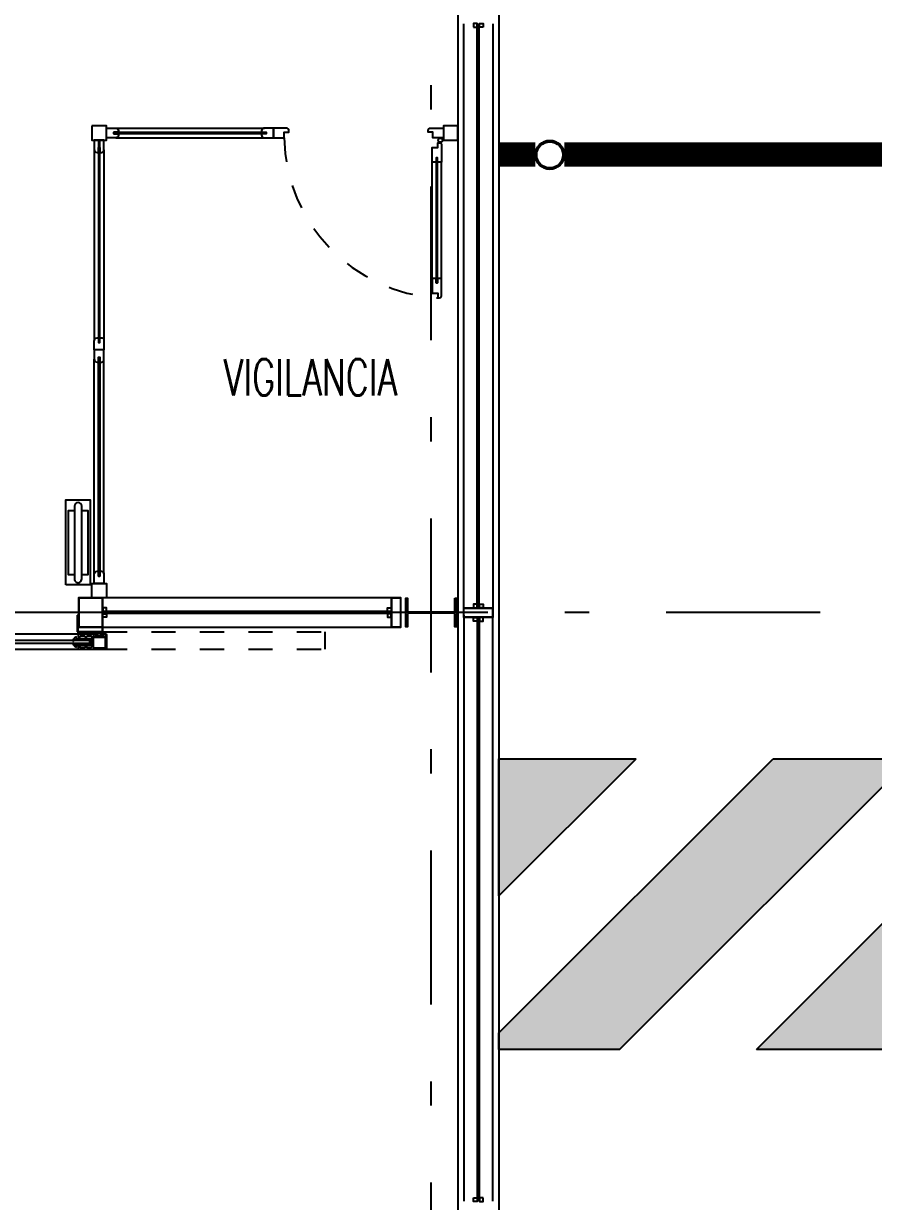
# Model space of a CAD drawing. Header units: millimetres. Extents: x -579 to 213, y -67 to 509.
# Drawn here: x -1.681 to 1.824, y 2.47 to 7.33 of the extents above; entities that cross this region are included whole.
import ezdxf
from ezdxf.enums import TextEntityAlignment as Align
from ezdxf.xclip import XClip

# ---------------------------------------------------------------- set-up
doc = ezdxf.new("R2010")
doc.units = ezdxf.units.MM
doc.header["$LTSCALE"] = 0.1
for name, pattern in [('X REF - ANELO INST bind$0$X REF - ANELO EXT$0$DASHED', [0.75, 0.5, -0.25]), ('X REF - ANELO INST bind$0$X REF - ANELO$0$DASHDOT2', [12.7, 6.35, -3.175, 0, -3.175]), ('X REF - ANELO INST bind$0$X REF - ANELO$0$DASHED2', [0.375, 0.25, -0.125])]:
    doc.linetypes.add(name, pattern=pattern)
for name, color, linetype in [('X REF - ANELO INST bind$0$X REF - ANELO EXT$0$MET-COLUMNA METALICA', 7, 'Continuous'), ('X REF - ANELO INST bind$0$X REF - ANELO EXT$0$P-PINT VIAL AMARILLA', 9, 'Continuous'), ('X REF - ANELO INST bind$0$X REF - ANELO EXT$0$PROY-MEDIASOMBRA', 8, 'X REF - ANELO INST bind$0$X REF - ANELO EXT$0$DASHED'), ('X REF - ANELO INST bind$0$X REF - ANELO$0$A-VISTAS', 8, 'Continuous'), ('X REF - ANELO INST bind$0$X REF - ANELO$0$C-ALUMINIO', 8, 'Continuous'), ('X REF - ANELO INST bind$0$X REF - ANELO$0$C-METALICA', 8, 'Continuous'), ('X REF - ANELO INST bind$0$X REF - ANELO$0$E-ANTENAS', 8, 'Continuous'), ('X REF - ANELO INST bind$0$X REF - ANELO$0$MET-COLUMNA METALICA', 7, 'Continuous'), ('X REF - ANELO INST bind$0$X REF - ANELO$0$MET-EJE CABRIADAS', 8, 'X REF - ANELO INST bind$0$X REF - ANELO$0$DASHDOT2'), ('X REF - ANELO INST bind$0$X REF - ANELO$0$R-NOMBRE LOCAL', 7, 'Continuous')]:
    doc.layers.add(name, color=color, linetype=linetype)
doc.styles.add('X REF - ANELO INST bind$0$X REF - ANELO$0$VAUX', font='romans.shx', dxfattribs={"width": 0.85})

# ---------------------------------------------------------------- blocks, each defined once
blk = doc.blocks.new('X REF - ANELO INST bind$0$X REF - ANELO$0$COL MET 20')
at = {"layer": 'X REF - ANELO INST bind$0$X REF - ANELO$0$MET-COLUMNA METALICA'}
blk.add_hatch(color=256, dxfattribs=at).paths.add_polyline_path([(-0.0971, -0.0036, -0.414214), (-0.0935, 0), (0.0935, 0, -0.414214), (0.0971, -0.0036), (0.0971, -0.0568), (0.1045, -0.0568), (0.1045, 0.0615), (0.0971, 0.0615), (0.0971, 0.0083, -0.414214), (0.0935, 0.0047), (-0.0935, 0.0047, -0.414214), (-0.0971, 0.0083), (-0.0971, 0.0615), (-0.1045, 0.0615), (-0.1045, -0.0568), (-0.0971, -0.0568)])
blk.add_lwpolyline([(-0.0971, -0.0568), (-0.1045, -0.0568), (-0.1045, 0.0615), (-0.0971, 0.0615), (-0.0971, 0.0083, 0.414214), (-0.0935, 0.0047), (0.0935, 0.0047, 0.414214), (0.0971, 0.0083), (0.0971, 0.0615), (0.1045, 0.0615), (0.1045, -0.0568), (0.0971, -0.0568), (0.0971, -0.0036, 0.414214), (0.0935, 0), (-0.0935, 0, 0.414214), (-0.0971, -0.0036)], format="xyb", close=True, dxfattribs=at)
blk = doc.blocks.new('X REF - ANELO INST bind$0$X REF - ANELO$0$Puerta Automatica')
at = {"layer": 'X REF - ANELO INST bind$0$X REF - ANELO$0$C-ALUMINIO', "color": 8, "linetype": 'X REF - ANELO INST bind$0$X REF - ANELO$0$DASHED2'}
for p, q in [((-1, 0.12, 0.0004), (-1.9162, 0.12, 0.0004)), ((-1.9162, 0.049, 0.0004), (-1.9162, 0.12, 0.0004)), ((-1, 0.049, 0.0004), (-1.9162, 0.049, 0.0004))]:
    blk.add_line(p, q, dxfattribs=at)
at = {"layer": 'X REF - ANELO INST bind$0$X REF - ANELO$0$C-ALUMINIO'}
for p, q in [((-1.0165, 0.1083, 0.0004), (-1.0145, 0.1103, 0.0004)), ((-1.0165, 0.051, 0.0004), (-1.0165, 0.1083, 0.0004)), ((-1.0145, 0.1103, 0.0004), (-0.9963, 0.1103, 0.0004)), ((-1.0105, 0.1033, 0.0004), (-1.0095, 0.1043, 0.0004)), ((-1.0105, 0.056, 0.0004), (-1.0105, 0.1033, 0.0004)), ((-1.0095, 0.1043, 0.0004), (-1.0093, 0.1043, 0.0004)), ((-1.0093, 0.1043, 0.0004), (-1.0083, 0.1033, 0.0004)), ((-1.0083, 0.1033, 0.0004), (-1.0083, 0.0993, 0.0004)), ((-0.9853, 0.1058, 0.0004), (-1.0056, 0.1143, 0.0004)), ((-1.0056, 0.1143, 0.0004), (-0.966, 0.1143, 0.0004)), ((-1.0006, 0.1058, 0.0004), (-0.97, 0.1058, 0.0004)), ((-1.0006, 0.1028, 0.0004), (-1.0006, 0.1058, 0.0004)), ((-0.97, 0.1028, 0.0004), (-1.0006, 0.1028, 0.0004)), ((-0.9963, 0.1063, 0.0004), (-1.0003, 0.1063, 0.0004)), ((-1.0003, 0.1023, 0.0004), (-0.9873, 0.1023, 0.0004)), ((-0.9873, 0.1023, 0.0004), (-0.9853, 0.1003, 0.0004)), ((-0.966, 0.1143, 0.0004), (-0.9853, 0.1058, 0.0004)), ((-0.9853, 0.1003, 0.0004), (-0.9833, 0.1023, 0.0004)), ((-0.9833, 0.1023, 0.0004), (-0.9703, 0.1023, 0.0004)), ((-0.9743, 0.1103, 0.0004), (-0.9, 0.1103, 0.0004)), ((-0.9703, 0.1063, 0.0004), (-0.9743, 0.1063, 0.0004)), ((-0.97, 0.1058, 0.0004), (-0.97, 0.1028, 0.0004)), ((-0.9623, 0.1033, 0.0004), (-0.9613, 0.1043, 0.0004)), ((-0.9623, 0.0993, 0.0004), (-0.9623, 0.1033, 0.0004)), ((-0.9613, 0.1043, 0.0004), (-0.961, 0.1043, 0.0004)), ((-0.961, 0.1043, 0.0004), (-0.96, 0.1033, 0.0004)), ((-0.96, 0.1033, 0.0004), (-0.96, 0.056, 0.0004)), ((-0.952, 0.1043, 0.0004), (-0.954, 0.1023, 0.0004)), ((-0.954, 0.1023, 0.0004), (-0.954, 0.057, 0.0004)), ((-0.934, 0.1043, 0.0004), (-0.952, 0.1043, 0.0004)), ((-0.934, 0.0983, 0.0004), (-0.934, 0.1043, 0.0004)), ((-0.93, 0.0983, 0.0004), (-0.934, 0.0983, 0.0004)), ((-0.906, 0.1043, 0.0004), (-0.926, 0.1043, 0.0004)), ((-0.906, 0.0983, 0.0004), (-0.906, 0.1043, 0.0004)), ((-0.9031, 0.0983, 0.0004), (-0.906, 0.0983, 0.0004)), ((-0.9, 0.1103, 0.0004), (-0.898, 0.1083, 0.0004)), ((-0.898, 0.1083, 0.0004), (-0.898, 0.1033, 0.0004)), ((-0.8862, 0.098, 0.0004), (-0.8913, 0.1013, 0.0004)), ((-0.8913, 0.1013, 0.0004), (-0.8902, 0.0994, 0.0004)), ((-0.8902, 0.0994, 0.0004), (-0.8894, 0.0971, 0.0004)), ((-0.8803, 0.0918, 0.0004), (-0.8862, 0.098, 0.0004)), ((-1.0145, 0.049, 0.0004), (-1.0165, 0.051, 0.0004)), ((-0.9, 0.049, 0.0004), (-1.0145, 0.049, 0.0004)), ((-1.0095, 0.055, 0.0004), (-1.0105, 0.056, 0.0004)), ((-0.961, 0.055, 0.0004), (-1.0095, 0.055, 0.0004)), ((-1.0053, 0.0963, 0.0004), (-0.9653, 0.0963, 0.0004)), ((-0.96, 0.056, 0.0004), (-0.961, 0.055, 0.0004)), ((-0.954, 0.057, 0.0004), (-0.952, 0.055, 0.0004)), ((-0.9524, 0.0929, 0.0004), (-0.9527, 0.0929, 0.0004)), ((-0.9527, 0.0929, 0.0004), (-0.9527, 0.0637, 0.0004)), ((-0.9527, 0.0637, 0.0004), (-0.9524, 0.0637, 0.0004)), ((-0.8927, 0.0929, 0.0004), (-0.9524, 0.0929, 0.0004)), ((-0.9524, 0.0637, 0.0004), (-0.8927, 0.0637, 0.0004)), ((-0.952, 0.055, 0.0004), (-0.934, 0.055, 0.0004)), ((-0.9479, 0.0685, 0.0004), (-0.9479, 0.0881, 0.0004)), ((-0.9479, 0.0881, 0.0004), (-0.9283, 0.0881, 0.0004)), ((-0.9283, 0.0685, 0.0004), (-0.9479, 0.0685, 0.0004)), ((-0.9444, 0.0852, 0.0004), (-0.9444, 0.072, 0.0004)), ((-0.9444, 0.0852, 0.0008), (-0.169, 0.0852, 0.0004)), ((-0.9444, 0.072, 0.0008), (-0.1527, 0.072, 0.0004)), ((-0.934, 0.055, 0.0004), (-0.934, 0.061, 0.0004)), ((-0.934, 0.061, 0.0004), (-0.93, 0.061, 0.0004)), ((-0.9285, 0.0866, 0.0004), (-0.9297, 0.084, 0.0004)), ((-0.9297, 0.084, 0.0004), (-0.9288, 0.0838, 0.0004)), ((-0.9288, 0.0728, 0.0004), (-0.9297, 0.0726, 0.0004)), ((-0.9297, 0.0726, 0.0004), (-0.9285, 0.0699, 0.0004)), ((-0.9288, 0.0838, 0.0004), (-0.9275, 0.0853, 0.0004)), ((-0.9275, 0.0712, 0.0004), (-0.9288, 0.0728, 0.0004)), ((-0.9283, 0.0881, 0.0004), (-0.9285, 0.0866, 0.0004)), ((-0.9285, 0.0699, 0.0004), (-0.9283, 0.0685, 0.0004)), ((-0.9275, 0.0853, 0.0004), (-0.9251, 0.0881, 0.0004)), ((-0.9251, 0.0685, 0.0004), (-0.9275, 0.0712, 0.0004)), ((-0.926, 0.055, 0.0004), (-0.906, 0.055, 0.0004)), ((-0.9251, 0.0881, 0.0004), (-0.9045, 0.0881, 0.0004)), ((-0.9045, 0.0685, 0.0004), (-0.9251, 0.0685, 0.0004)), ((-0.906, 0.061, 0.0004), (-0.9031, 0.061, 0.0004)), ((-0.906, 0.055, 0.0004), (-0.906, 0.061, 0.0004)), ((-0.9047, 0.0866, 0.0004), (-0.9059, 0.084, 0.0004)), ((-0.9059, 0.084, 0.0004), (-0.905, 0.0838, 0.0004)), ((-0.905, 0.0728, 0.0004), (-0.9059, 0.0726, 0.0004)), ((-0.9059, 0.0726, 0.0004), (-0.9047, 0.0699, 0.0004)), ((-0.905, 0.0838, 0.0004), (-0.9037, 0.0853, 0.0004)), ((-0.9037, 0.0712, 0.0004), (-0.905, 0.0728, 0.0004)), ((-0.9045, 0.0881, 0.0004), (-0.9047, 0.0866, 0.0004)), ((-0.9047, 0.0699, 0.0004), (-0.9045, 0.0685, 0.0004)), ((-0.9037, 0.0853, 0.0004), (-0.9013, 0.0881, 0.0004)), ((-0.9013, 0.0685, 0.0004), (-0.9037, 0.0712, 0.0004)), ((-0.9013, 0.0881, 0.0004), (-0.8895, 0.0881, 0.0004)), ((-0.8895, 0.0685, 0.0004), (-0.9013, 0.0685, 0.0004)), ((-0.898, 0.051, 0.0004), (-0.9, 0.049, 0.0004)), ((-0.898, 0.056, 0.0004), (-0.898, 0.051, 0.0004)), ((-0.889, 0.0949, 0.0004), (-0.8927, 0.0929, 0.0004)), ((-0.8927, 0.0637, 0.0004), (-0.889, 0.0617, 0.0004)), ((-0.8913, 0.0553, 0.0004), (-0.8862, 0.0586, 0.0004)), ((-0.8902, 0.0572, 0.0004), (-0.8913, 0.0553, 0.0004)), ((-0.8894, 0.0595, 0.0004), (-0.8902, 0.0572, 0.0004)), ((-0.8895, 0.0881, 0.0004), (-0.8868, 0.0871, 0.0004)), ((-0.8868, 0.0695, 0.0004), (-0.8895, 0.0685, 0.0004)), ((-0.8894, 0.0971, 0.0004), (-0.889, 0.0949, 0.0004)), ((-0.889, 0.0617, 0.0004), (-0.8894, 0.0595, 0.0004)), ((-0.8868, 0.0871, 0.0004), (-0.8797, 0.084, 0.0004)), ((-0.8797, 0.0726, 0.0004), (-0.8868, 0.0695, 0.0004)), ((-0.8862, 0.0586, 0.0004), (-0.8803, 0.0648, 0.0004)), ((-0.8771, 0.0857, 0.0004), (-0.8803, 0.0918, 0.0004)), ((-0.8803, 0.0648, 0.0004), (-0.8771, 0.0709, 0.0004)), ((-0.8797, 0.084, 0.0004), (-0.8751, 0.0803, 0.0004)), ((-0.8751, 0.0763, 0.0004), (-0.8797, 0.0726, 0.0004)), ((-0.8751, 0.0803, 0.0004), (-0.8771, 0.0857, 0.0004)), ((-0.8771, 0.0709, 0.0004), (-0.8751, 0.0763, 0.0004))]:
    blk.add_line(p, q, dxfattribs=at)
at = {"layer": 'X REF - ANELO INST bind$0$X REF - ANELO$0$C-ALUMINIO', "color": 8}
for p, q in [((-0.9, 0.1103, 0.0008), (-0.0954, 0.1103, 0.0004)), ((-0.0954, 0.049, 0.0004), (-0.9, 0.049, 0.0008))]:
    blk.add_line(p, q, dxfattribs=at)
at = {"layer": 'X REF - ANELO INST bind$0$X REF - ANELO$0$C-ALUMINIO'}
for centre, radius, start, end in [((-1.0053, 0.0993, 0.0004), 0.003, 180, 270), ((-1.0003, 0.1043, 0.0004), 0.002, 90, 270), ((-0.9893, 0.116, 0.0004), 0.004, 0, 90), ((-0.9703, 0.1043, 0.0004), 0.002, 270, 90), ((-0.9653, 0.0993, 0.0004), 0.003, 270, 0)]:
    blk.add_arc(centre, radius, start, end, dxfattribs=at)
at = {"layer": 'X REF - ANELO INST bind$0$X REF - ANELO$0$C-ALUMINIO', "extrusion": (0, 0, -1)}
for centre, radius, start, end in [((0.9963, 0.1083, -0.0004), 0.002, 90, 270), ((0.9743, 0.1083, -0.0004), 0.002, 269.9942, 90.0058), ((0.9305, 0.1029, -0.0004), 0.00469, 163.4469, 263.9333), ((0.9031, 0.1033, -0.0004), 0.00508, 180, 270), ((0.93, 0.0567, -0.0004), 0.00433, 89.9072, 202.7136), ((0.9031, 0.056, -0.0004), 0.00508, 89.9971, 179.9971)]:
    blk.add_arc(centre, radius, start, end, dxfattribs=at)
at = {"layer": 'X REF - ANELO INST bind$0$X REF - ANELO$0$C-METALICA'}
for p, q in [((-0.8947, 0.1894, 0.0004), (-0.9, 0.1894, 0.0004)), ((-0.8967, 0.1874, 0.0004), (-0.9, 0.1874, 0.0004)), ((-0.8967, 0.1874, 0.0004), (-0.8967, 0.14, 0.0004)), ((-0.8947, 0.1894, 0.0004), (-0.8947, 0.12, 0.0004)), ((-1, 0.14, 0.0004), (-0.8967, 0.14, 0.0004)), ((-1, 0.12, 0.0004), (-1, 0.14, 0.0004)), ((-0.8947, 0.12, 0.0004), (-1, 0.12, 0.0004)), ((-0.998, 0.138, 0.0004), (-0.8967, 0.138, 0.0004)), ((-0.998, 0.122, 0.0004), (-0.998, 0.138, 0.0004)), ((-0.8967, 0.122, 0.0004), (-0.998, 0.122, 0.0004)), ((-0.8967, 0.138, 0.0004), (-0.8967, 0.122, 0.0004))]:
    blk.add_line(p, q, dxfattribs=at)
at = {"layer": 'X REF - ANELO INST bind$0$X REF - ANELO$0$C-METALICA', "elevation": 0.0004}
for points in [[(-1, 0.26), (-0.9, 0.26), (-0.9, 0.14), (-1, 0.14)], [(-0.999, 0.259), (-0.901, 0.259), (-0.901, 0.141), (-0.999, 0.141)]]:
    blk.add_lwpolyline(points, close=True, dxfattribs=at)
blk = doc.blocks.new('X REF - ANELO INST bind$0$X REF - ANELO$0$Barrera')
at = {"layer": 'X REF - ANELO INST bind$0$X REF - ANELO$0$E-ANTENAS', "linetype": 'Continuous'}
blk.add_lwpolyline([(-0.1756, 0.1008), (0.1756, 0.1008), (0.1756, 0), (-0.1756, 0)], close=True, dxfattribs=at)
at = {"layer": 'X REF - ANELO INST bind$0$X REF - ANELO$0$E-ANTENAS', "linetype": 'Continuous', "elevation": 0.0022}
blk.add_lwpolyline([(-0.1503, 0.0354), (0.1497, 0.0354, 1), (0.1497, 0.0654), (-0.1503, 0.0654, 1.063792), (-0.1503, 0.0354, -1)], format="xyb", dxfattribs=at)
for points in [[(-0.1334, 0.0654), (-0.1334, 0.0904), (0.1315, 0.0904), (0.1315, 0.0654)], [(0.1315, 0.0354), (0.1315, 0.0104), (-0.1334, 0.0104), (-0.1334, 0.0354)]]:
    blk.add_lwpolyline(points, dxfattribs=at)
blk = doc.blocks.new('X REF - ANELO INST bind$0$X REF - ANELO EXT$0$rayado')
at = {"layer": 'X REF - ANELO INST bind$0$X REF - ANELO EXT$0$P-PINT VIAL AMARILLA'}
h = blk.add_hatch(color=256, dxfattribs=at)
h.dxf.hatch_style = 1
h.paths.add_polyline_path([(0.5657, 0), (0, 0), (0, -0.5657)], flags=17)
h.paths.add_polyline_path([(1.6971, 0), (1.1314, 0), (0, -1.1314), (0, -1.2), (0.4971, -1.2)])
h.paths.add_polyline_path([(2.8284, 0), (2.2627, 0), (1.0627, -1.2), (1.6284, -1.2)])
h.paths.add_polyline_path([(3.9598, 0), (3.3941, 0), (2.1941, -1.2), (2.7598, -1.2)])
h.paths.add_polyline_path([(5, -0.0912), (5, 0), (4.5255, 0), (3.3255, -1.2), (3.8912, -1.2)])
h.paths.add_polyline_path([(5, -0.6569), (4.4569, -1.2), (5, -1.2)], flags=17)
for points in [[(0, -0.5657), (0.5657, 0)], [(0, -0.5657), (0, 0), (0.5657, 0)], [(0.4971, -1.2), (1.6971, 0)], [(1.0627, -1.2), (2.2627, 0)], [(1.1314, 0), (1.6971, 0)], [(0, -1.1314), (1.1314, 0)], [(0.4971, -1.2), (0, -1.2), (0, -1.1314)], [(1.6284, -1.2), (1.0627, -1.2)]]:
    blk.add_lwpolyline(points, dxfattribs=at)
blk = doc.blocks.new('X REF - ANELO INST bind$0$X REF - ANELO EXT')
at = {"layer": 'X REF - ANELO INST bind$0$X REF - ANELO EXT$0$MET-COLUMNA METALICA'}
for radius in [0.06, 0.054]:
    blk.add_circle((0.4894, 6.7879), radius, dxfattribs=at)
at = {"layer": 'X REF - ANELO INST bind$0$X REF - ANELO EXT$0$P-PINT VIAL AMARILLA', "const_width": 0.1}
for points in [[(0.2792, 6.7895), (0.4295, 6.7895)], [(0.5494, 6.7895), (5.2792, 6.7895)]]:
    blk.add_lwpolyline(points, dxfattribs=at)
at = {"layer": 'X REF - ANELO INST bind$0$X REF - ANELO EXT$0$PROY-MEDIASOMBRA', "ltscale": 10}
blk.add_lwpolyline([(0.2793, 16.8873), (0.2792, -0.629), (5.2791, -0.629), (5.2792, 16.8873), (0.2793, 16.8873)], dxfattribs=at)
at = {"layer": 'X REF - ANELO INST bind$0$X REF - ANELO EXT$0$P-PINT VIAL AMARILLA'}
blk.add_blockref('X REF - ANELO INST bind$0$X REF - ANELO EXT$0$rayado', (0.2793, 4.2965, 0.0039), dxfattribs=at)
blk = doc.blocks.new('X REF - ANELO INST bind$0$X REF - ANELO$0$N Local')
at = {"layer": 'X REF - ANELO INST bind$0$X REF - ANELO$0$R-NOMBRE LOCAL', "lineweight": 0, "style": 'X REF - ANELO INST bind$0$X REF - ANELO$0$VAUX', "width": 0.85}
for p in [(6337.5718, -934.4549), (6337.5718, -934.7149)]:
    blk.add_attdef('NOMBRE', text='', height=0.1823, dxfattribs=at).set_placement(p, align=Align.CENTER)
blk = doc.blocks.new('X REF - ANELO INST bind$0$X REF - ANELO$0$PA 0.70')
at = {"layer": 'X REF - ANELO INST bind$0$X REF - ANELO$0$C-ALUMINIO', "color": 8}
for p, q in [((-3.7398, 24.28), (-3.2598, 24.28)), ((-3.7398, 24.242), (-3.2598, 24.242))]:
    blk.add_line(p, q, dxfattribs=at)
at = {"layer": 'X REF - ANELO INST bind$0$X REF - ANELO$0$C-ALUMINIO'}
for points in [[(-3.1593, 24.9344), (-3.1593, 24.8913, 0.502809), (-3.1593, 24.8913), (-3.1593, 24.8913), (-3.1593, 24.8913), (-3.1363, 24.8913), (-3.1363, 24.8717), (-3.1297, 24.8717, 0.418366), (-3.1193, 24.8821), (-3.1193, 24.9344), (-3.1593, 24.9344)], [(-3.7998, 24.257), (-3.8198, 24.257), (-3.8198, 24.2498, 0.387306), (-3.8127, 24.242), (-3.7398, 24.242), (-3.7398, 24.258), (-3.7573, 24.258), (-3.7573, 24.264), (-3.7398, 24.264), (-3.7398, 24.28), (-3.7998, 24.28), (-3.7998, 24.257), (-3.8198, 24.257)], [(-3.1998, 24.257), (-3.1798, 24.257), (-3.1798, 24.2498, -0.387306), (-3.1869, 24.242), (-3.2598, 24.242), (-3.2598, 24.258), (-3.2423, 24.258), (-3.2423, 24.264), (-3.2598, 24.264), (-3.2598, 24.28), (-3.1998, 24.28), (-3.1998, 24.257), (-3.1798, 24.257)], [(-3.1593, 24.2344), (-3.1593, 24.2775, -0.502809), (-3.1593, 24.2775), (-3.1593, 24.2775), (-3.1593, 24.2775), (-3.1363, 24.2775), (-3.1363, 24.2972), (-3.1297, 24.2972, -0.418366), (-3.1193, 24.2867), (-3.1193, 24.2344), (-3.1593, 24.2344)]]:
    blk.add_lwpolyline(points, format="xyb", dxfattribs=at)
blk.add_lwpolyline([(-3.7573, 24.264), (-3.7573, 24.258), (-3.2423, 24.258), (-3.2423, 24.264)], close=True, dxfattribs=at)
blk.add_circle((-3.1693, 24.247, 0.0003), 0.00857, dxfattribs=at)
at = {"layer": 'X REF - ANELO INST bind$0$X REF - ANELO$0$C-ALUMINIO', "color": 8, "linetype": 'X REF - ANELO INST bind$0$X REF - ANELO$0$DASHED2'}
blk.add_arc((-3.1453, 24.2157, -0.0003), 0.6758, 91.1884, 176.4998, dxfattribs=at)
blk = doc.blocks.new('X REF - ANELO INST bind$0$X REF - ANELO')
at = {"layer": 'X REF - ANELO INST bind$0$X REF - ANELO$0$A-VISTAS'}
for p, q in [((0.1114, 17.1705, 0.0039), (0.1104, 4.8148)), ((0.2803, 17.1705, 0.0039), (0.2793, -0.0852)), ((0.1104, 4.8148), (0.1104, 0.1486))]:
    blk.add_line(p, q, dxfattribs=at)
at = {"layer": 'X REF - ANELO INST bind$0$X REF - ANELO$0$C-ALUMINIO', "color": 8}
for p, q in [((-1.3018, 6.8984), (-0.6875, 6.8984)), ((-1.3001, 6.8584), (-0.6894, 6.8584)), ((-1.3896, 6.8106), (-1.3896, 6.0213)), ((-1.3496, 6.8087), (-1.3496, 6.0232)), ((-1.3896, 5.0577), (-1.3896, 5.9456)), ((-1.3496, 5.0596), (-1.3496, 5.9437))]:
    blk.add_line(p, q, dxfattribs=at)
at = {"layer": 'X REF - ANELO INST bind$0$X REF - ANELO$0$C-ALUMINIO'}
for points in [[(-1.3996, 6.9084), (-1.3996, 6.8484), (-1.3396, 6.8484), (-1.3396, 6.9084)], [(0.1104, 6.9084), (0.0504, 6.9084), (0.0504, 6.8484), (0.1104, 6.8484)], [(-1.3093, 6.8814), (-0.6799, 6.8814), (-0.6799, 6.8754), (-1.3093, 6.8754)], [(-1.3726, 6.8445), (-1.3726, 6.0137), (-1.3666, 6.0137), (-1.3666, 6.8445)], [(-1.3726, 5.0502), (-1.3726, 5.9531), (-1.3666, 5.9531), (-1.3666, 5.0502)]]:
    blk.add_lwpolyline(points, close=True, dxfattribs=at)
for points in [[(-1.3396, 6.8984), (-1.3018, 6.8984, -0.398972), (-1.2896, 6.8869), (-1.2896, 6.8814), (-1.3093, 6.8814), (-1.3093, 6.8754), (-1.2896, 6.8754), (-1.2896, 6.8688, -0.418366), (-1.3001, 6.8584), (-1.3396, 6.8584), (-1.3396, 6.8984)], [(-0.6496, 6.8984), (-0.6875, 6.8984, 0.398972), (-0.6996, 6.8869), (-0.6996, 6.8814), (-0.6799, 6.8814), (-0.6799, 6.8754), (-0.6996, 6.8754), (-0.6996, 6.8688, 0.418366), (-0.6892, 6.8584), (-0.6496, 6.8584), (-0.6496, 6.8984)], [(-1.3896, 6.8484), (-1.3896, 6.8106, 0.398972), (-1.3781, 6.7984), (-1.3726, 6.7984), (-1.3726, 6.8181), (-1.3666, 6.8181), (-1.3666, 6.7984), (-1.36, 6.7984, 0.418366), (-1.3496, 6.8089), (-1.3496, 6.8484), (-1.3896, 6.8484)], [(-1.3896, 5.9834), (-1.3896, 6.0213, -0.398972), (-1.3781, 6.0334), (-1.3726, 6.0334), (-1.3726, 6.0137), (-1.3666, 6.0137), (-1.3666, 6.0334), (-1.36, 6.0334, -0.418366), (-1.3496, 6.023), (-1.3496, 5.9834), (-1.3896, 5.9834)], [(-1.3896, 5.9834), (-1.3896, 5.9456, 0.398972), (-1.3781, 5.9334), (-1.3726, 5.9334), (-1.3726, 5.9531), (-1.3666, 5.9531), (-1.3666, 5.9334), (-1.36, 5.9334, 0.418366), (-1.3496, 5.9439), (-1.3496, 5.9834), (-1.3896, 5.9834)]]:
    blk.add_lwpolyline(points, format="xyb", dxfattribs=at)
at = {"layer": 'X REF - ANELO INST bind$0$X REF - ANELO$0$C-ALUMINIO', "elevation": -0.0001}
blk.add_lwpolyline([(-1.3896, 5.0198), (-1.3896, 5.0577, -0.398972), (-1.3781, 5.0698), (-1.3726, 5.0698), (-1.3726, 5.0502), (-1.3666, 5.0502), (-1.3666, 5.0698), (-1.36, 5.0698, -0.418366), (-1.3496, 5.0594), (-1.3496, 5.0198), (-1.3896, 5.0198)], format="xyb", dxfattribs=at)
blk.add_lwpolyline([(-1.3996, 4.9598), (-1.3996, 5.0198), (-1.3396, 5.0198), (-1.3396, 4.9598)], close=True, dxfattribs=at)
at = {"layer": 'X REF - ANELO INST bind$0$X REF - ANELO$0$C-METALICA'}
for p, q in [((0.1343, 4.9096), (0.1343, 7.3289)), ((0.1903, 4.9194), (0.1903, 7.3289)), ((0.1983, 4.9194), (0.1983, 7.3289)), ((0.2543, 7.3289), (0.2543, 4.9096)), ((-0.1645, 4.9598, -0.0011), (-1.454, 4.9598)), ((-0.1645, 4.9038, -0.0011), (-1.354, 4.9038)), ((-0.1645, 4.8958, -0.0011), (-1.354, 4.8958)), ((0.1343, 4.8891), (0.1343, 2.4709)), ((0.1903, 4.8794), (0.1903, 2.4709)), ((0.1983, 4.8794), (0.1983, 2.4709)), ((0.2543, 2.4709), (0.2543, 4.8891)), ((-1.454, 4.8398), (-0.1645, 4.8398, -0.0011))]:
    blk.add_line(p, q, dxfattribs=at)
for points in [[(0.1744, 7.3146), (0.1894, 7.3146), (0.1894, 7.3296), (0.1744, 7.3296)], [(0.2142, 7.3146), (0.1992, 7.3146), (0.1992, 7.3296), (0.2142, 7.3296)], [(-0.1645, 4.9598), (-0.1645, 4.8398), (-0.1245, 4.8398), (-0.1245, 4.9598)], [(-0.1635, 4.9588), (-0.1635, 4.8408), (-0.1255, 4.8408), (-0.1255, 4.9588)], [(-1.354, 4.9197), (-1.354, 4.9047), (-1.339, 4.9047), (-1.339, 4.9197)], [(-0.1645, 4.9197), (-0.1645, 4.9047), (-0.1795, 4.9047), (-0.1795, 4.9197)], [(0.2543, 4.8794), (0.1343, 4.8794), (0.1343, 4.9194), (0.2543, 4.9194)], [(0.2533, 4.8804), (0.1353, 4.8804), (0.1353, 4.9184), (0.2533, 4.9184)], [(0.1744, 4.9194), (0.1894, 4.9194), (0.1894, 4.9344), (0.1744, 4.9344)], [(0.2142, 4.9194), (0.1992, 4.9194), (0.1992, 4.9344), (0.2142, 4.9344)], [(-1.354, 4.88), (-1.354, 4.895), (-1.339, 4.895), (-1.339, 4.88)], [(-0.1645, 4.88), (-0.1645, 4.895), (-0.1795, 4.895), (-0.1795, 4.88)], [(0.1744, 4.8794), (0.1894, 4.8794), (0.1894, 4.8644), (0.1744, 4.8644)], [(0.2142, 4.8794), (0.1992, 4.8794), (0.1992, 4.8644), (0.2142, 4.8644)], [(0.1744, 2.4853), (0.1894, 2.4853), (0.1894, 2.4703), (0.1744, 2.4703)], [(0.2142, 2.4853), (0.1992, 2.4853), (0.1992, 2.4703), (0.2142, 2.4703)]]:
    blk.add_lwpolyline(points, close=True, dxfattribs=at)
at = {"layer": 'X REF - ANELO INST bind$0$X REF - ANELO$0$MET-EJE CABRIADAS'}
for p, q in [((0, -0.8271, -0.0011), (0, 30.2363, -0.0011)), ((1.6043, 4.8999), (-54.2799, 4.8999))]:
    blk.add_line(p, q, dxfattribs=at)
blk.add_blockref('X REF - ANELO INST bind$0$X REF - ANELO EXT', (0, 0))
ref = blk.add_blockref('X REF - ANELO INST bind$0$X REF - ANELO$0$N Local', (5069.5598, 753.5676, -0.0015), dxfattribs=dict(xscale=-0.7999999999999545, yscale=0.8000000000000114, zscale=0.8))
ref.add_attrib('NOMBRE', 'VIGILANCIA', dxfattribs={"layer": 'X REF - ANELO INST bind$0$X REF - ANELO$0$R-NOMBRE LOCAL', "lineweight": 0, "height": 0.15, "style": 'X REF - ANELO INST bind$0$X REF - ANELO$0$VAUX', "width": 0.7}).set_placement((-0.4976, 5.7957, -0.0015), align=Align.CENTER)
for name, p, rotation in [('X REF - ANELO INST bind$0$X REF - ANELO$0$Barrera', (-1.406, 5.1892, -0.0014), 89.99999999999999), ('X REF - ANELO INST bind$0$X REF - ANELO$0$COL MET 20', (0, 4.9022, -0.0011), 180)]:
    blk.add_blockref(name, p, dxfattribs=dict(rotation=rotation))
at = {"xscale": -1}
blk.add_blockref('X REF - ANELO INST bind$0$X REF - ANELO$0$Puerta Automatica', (-2.354, 4.6998, -0.0004), dxfattribs=at)
at = {"layer": 'X REF - ANELO INST bind$0$X REF - ANELO$0$C-ALUMINIO', "rotation": 89.99999999999999}
blk.add_blockref('X REF - ANELO INST bind$0$X REF - ANELO$0$PA 0.70', (24.2848, 10.0177), dxfattribs=at)
blk = doc.blocks.new('X REF - ANELO INST bind')
ref = blk.add_blockref('X REF - ANELO INST bind$0$X REF - ANELO', (0, 0))
XClip(ref).set_block_clipping_path([(-76.9680737415, -24.7711317477), (92.9860355418, 61.1669630168)])

msp = doc.modelspace()

# ---------------------------------------------------------------- block references
msp.add_blockref('X REF - ANELO INST bind', (0, 0))

doc.saveas('drawing.dxf')
